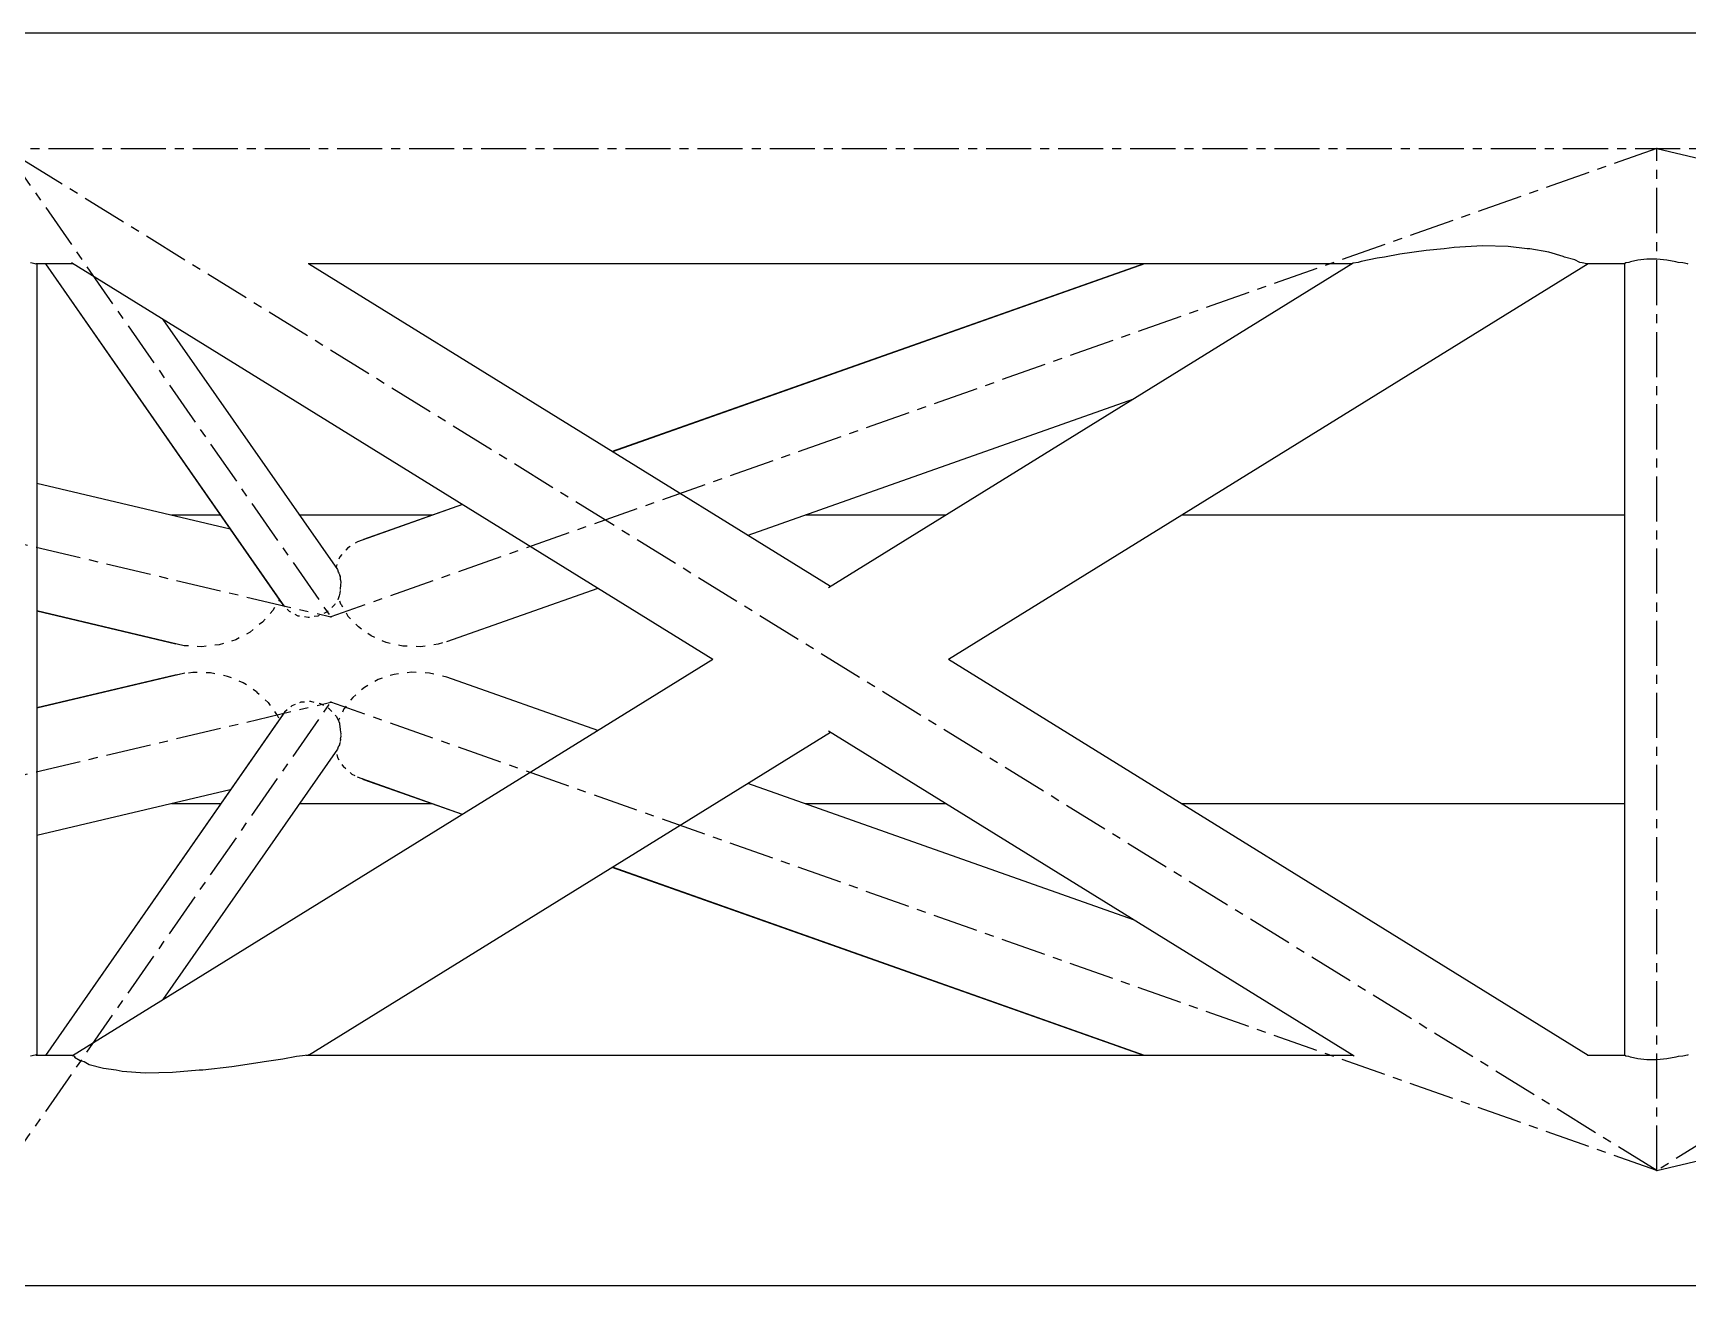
# Model space of a CAD drawing. Header units: millimetres. Extents: x 5143 to 30813, y 232 to 21408.
# Drawn here: x 10972.1 to 11263.5, y 10710 to 10930.6 of the extents above; entities that cross this region are included whole.
import ezdxf

# ---------------------------------------------------------------- set-up
doc = ezdxf.new("R2010")
doc.units = ezdxf.units.MM
doc.header["$LTSCALE"] = 0.25
doc.linetypes.add('CENTER', pattern=[50.8, 31.75, -6.35, 6.35, -6.35])
doc.linetypes.add('XKITLINE00', pattern=[0])

msp = doc.modelspace()

# ---------------------------------------------------------------- linework, layer by layer
at = {"color": 8, "linetype": 'XKITLINE00'}
for p, q in [((11688.53, 10930.57), (10454.1, 10930.57)), ((11208.8, 10890.93), (11205.98, 10890.36)), ((11210.06, 10891.1), (11208.8, 10890.93)), ((11212.77, 10891.66), (11210.06, 10891.1)), ((11217.4, 10892.32), (11212.77, 10891.66)), ((11220.57, 10892.61), (11217.4, 10892.32)), ((11222.36, 10892.83), (11220.57, 10892.61)), ((11227.34, 10893.12), (11222.36, 10892.83)), ((11231.84, 10893.02), (11227.34, 10893.12)), ((11235.17, 10892.61), (11231.84, 10893.02)), ((11235.67, 10892.57), (11235.17, 10892.61)), ((11239.04, 10892.01), (11235.67, 10892.57)), ((11241.54, 10891.25), (11239.04, 10892.01)), ((11241.78, 10891.1), (11241.54, 10891.25)), ((11243.58, 10890.65), (11241.78, 10891.1)), ((10972.45, 10889.95), (10971.64, 10890.1)), ((10972.59, 10889.87), (10972.45, 10889.95)), ((10979.1, 10889.97), (10972.59, 10889.97)), ((10972.73, 10889.96), (10972.59, 10889.87)), ((10972.73, 10889.97), (10972.73, 10750.57)), ((10972.73, 10889.96), (10972.73, 10750.59)), ((10974.23, 10889.97), (11016.07, 10829.92)), ((10974.25, 10889.97), (11016.37, 10829.52)), ((11091.78, 10820.27), (10978.84, 10890.14)), ((11204.46, 10889.97), (11020.49, 10889.97)), ((11112.53, 10833.11), (11020.59, 10889.97)), ((11167.71, 10889.97), (11074.07, 10856.89)), ((11167.79, 10889.97), (11074.1, 10856.87)), ((11204.56, 10890.04), (11112.16, 10832.88)), ((11245.95, 10889.97), (11133.27, 10820.27)), ((11205.45, 10890.18), (11204.56, 10890.04)), ((11205.98, 10890.36), (11205.45, 10890.18)), ((11244.48, 10890.18), (11243.58, 10890.65)), ((11244.9, 10890.14), (11244.48, 10890.18)), ((11245.73, 10889.93), (11244.9, 10890.14)), ((11252.32, 10889.97), (11245.55, 10889.97)), ((11245.91, 10889.97), (11245.68, 10889.87)), ((11245.73, 10889.93), (11245.68, 10889.87)), ((11252.6, 10890.1), (11252.32, 10889.96)), ((11252.32, 10890.06), (11252.32, 10750.49)), ((11252.32, 10889.96), (11252.32, 10750.59)), ((11253.11, 10890.18), (11252.6, 10890.1)), ((11253.41, 10890.32), (11253.11, 10890.18)), ((11254.67, 10890.6), (11253.41, 10890.32)), ((11256.26, 10890.75), (11254.67, 10890.6)), ((11258.02, 10890.74), (11256.26, 10890.75)), ((11259.78, 10890.59), (11258.02, 10890.74)), ((11261.37, 10890.31), (11259.78, 10890.59)), ((11261.77, 10890.18), (11261.37, 10890.31)), ((11262.63, 10890.1), (11261.77, 10890.18)), ((11263.44, 10889.95), (11262.63, 10890.1)), ((11263.57, 10889.87), (11263.44, 10889.95)), ((10994.95, 10880.17), (11025.66, 10836.1)), ((11165.89, 10866.12), (11097.96, 10842.12)), ((11006.8, 10843.22), (10972.73, 10851.29)), ((11047.7, 10847.54), (11029.22, 10841.02)), ((11047.67, 10847.56), (11030.25, 10841.41)), ((11005.09, 10845.67), (10996.43, 10845.67)), ((11042.32, 10845.67), (11018.99, 10845.67)), ((11132.84, 10845.67), (11108.03, 10845.67)), ((11252.32, 10845.67), (11174.33, 10845.67)), ((11026.11, 10838.38), (11025.94, 10837.93)), ((11026.46, 10838.76), (11026.11, 10838.38)), ((11027.21, 10839.6), (11027.16, 10839.53)), ((11027.44, 10839.89), (11027.21, 10839.6)), ((11027.89, 10840.18), (11027.44, 10839.89)), ((11029.22, 10841.02), (11028.78, 10840.74)), ((11025.39, 10836.57), (11025.38, 10836.5)), ((11025.48, 10836.76), (11025.39, 10836.57)), ((11025.59, 10837.03), (11025.48, 10836.76)), ((11025.66, 10836.1), (11025.82, 10835.69)), ((11025.83, 10835.67), (11025.94, 10835.46)), ((11025.94, 10835.46), (11026.05, 10835.27)), ((11026.05, 10835.27), (11026.08, 10835.07)), ((11026.06, 10835.08), (11026.14, 10834.91)), ((11026.14, 10834.91), (11026.17, 10834.33)), ((11026.24, 10833.37), (11026.15, 10832.69)), ((11026.16, 10832.67), (11026.16, 10832.61)), ((11026.19, 10834.31), (11026.27, 10833.77)), ((11026.22, 10833.57), (11026.24, 10833.37)), ((11026.27, 10833.77), (11026.24, 10833.55)), ((11071.55, 10832.79), (11044.88, 10823.36)), ((11015.47, 10830.77), (11015.29, 10830.52)), ((11016.07, 10829.92), (11016.15, 10829.83)), ((11025.17, 10829.88), (11024.69, 10829.44)), ((11025.2, 10829.94), (11025.17, 10829.88)), ((11025.29, 10830.08), (11025.2, 10829.94)), ((11025.99, 10831.48), (11025.75, 10830.81)), ((11025.75, 10830.81), (11025.75, 10830.81)), ((11025.76, 10830.79), (11025.75, 10830.76)), ((11026.03, 10831.73), (11025.99, 10831.48)), ((11026.02, 10830.63), (11026.23, 10830.07)), ((11026.11, 10831.97), (11026.04, 10831.71)), ((11026.15, 10832.42), (11026.11, 10831.97)), ((11026.23, 10830.07), (11026.33, 10829.94)), ((11026.33, 10829.94), (11026.56, 10829.54)), ((10998.66, 10822.71), (10972.73, 10828.84)), ((10997.23, 10822.98), (10972.73, 10828.78)), ((11012.48, 10826.85), (11011.88, 10826.42)), ((11012.93, 10827.36), (11012.48, 10826.85)), ((11014.29, 10828.88), (11013.84, 10828.37)), ((11014.59, 10829.43), (11014.29, 10828.88)), ((11016.81, 10829.15), (11017.25, 10828.71)), ((11017.45, 10828.6), (11017.25, 10828.71)), ((11018.77, 10827.93), (11018.21, 10828.21)), ((11019, 10827.89), (11018.77, 10827.93)), ((11020.49, 10827.66), (11019.86, 10827.76)), ((11020.73, 10827.69), (11020.49, 10827.66)), ((11022.24, 10827.92), (11021.6, 10827.82)), ((11022.46, 10828.02), (11022.24, 10827.92)), ((11023.86, 10828.68), (11023.26, 10828.4)), ((11024.03, 10828.85), (11023.86, 10828.68)), ((11027.19, 10828.47), (11027.51, 10827.92)), ((11027.51, 10827.92), (11027.98, 10827.45)), ((11008.39, 10824.08), (11007.75, 10823.74)), ((11010.29, 10825.11), (11009.65, 10824.76)), ((11010.81, 10825.55), (11010.29, 10825.11)), ((11028.91, 10826.51), (11029.29, 10826.13)), ((11029.29, 10826.13), (11029.37, 10826.03)), ((11029.93, 10825.63), (11029.37, 10826.03)), ((11031.59, 10824.43), (11031.03, 10824.83)), ((11032.25, 10824.14), (11031.59, 10824.43)), ((10999.44, 10822.66), (10998.66, 10822.71)), ((11001.79, 10822.51), (11000.99, 10822.56)), ((11002.56, 10822.6), (11001.79, 10822.51)), ((11004.87, 10822.87), (11004.09, 10822.78)), ((11005.59, 10823.09), (11004.87, 10822.87)), ((11007.75, 10823.74), (11007.02, 10823.52)), ((11034.24, 10823.28), (11033.57, 10823.57)), ((11034.98, 10823.12), (11034.24, 10823.28)), ((11037.2, 10822.64), (11036.45, 10822.8)), ((11037.98, 10822.61), (11037.2, 10822.64)), ((11040.32, 10822.53), (11039.53, 10822.56)), ((11041.1, 10822.64), (11040.32, 10822.53)), ((11043.43, 10822.97), (11042.65, 10822.86)), ((11044.17, 10823.21), (11043.43, 10822.97)), ((11091.78, 10820.27), (10979.01, 10750.51)), ((11000.21, 10818.01), (10999.44, 10817.89)), ((11000.99, 10817.99), (11000.21, 10818.01)), ((11038.74, 10818.03), (11037.98, 10817.94)), ((11039.53, 10817.99), (11038.74, 10818.03)), ((11245.95, 10750.57), (11133.27, 10820.27)), ((10998.79, 10817.87), (10972.73, 10811.7)), ((10997.12, 10817.54), (10972.73, 10811.77)), ((10997.86, 10817.65), (10997.12, 10817.54)), ((11003.33, 10817.93), (11002.56, 10817.95)), ((11004.09, 10817.77), (11003.33, 10817.93)), ((11006.34, 10817.31), (11005.59, 10817.46)), ((11007.02, 10817.03), (11006.34, 10817.31)), ((11009.07, 10816.18), (11008.39, 10816.46)), ((11009.65, 10815.79), (11009.07, 10816.18)), ((11030.41, 10815.37), (11029.93, 10814.92)), ((11031.03, 10815.72), (11030.41, 10815.37)), ((11032.86, 10816.75), (11032.25, 10816.41)), ((11033.57, 10816.98), (11032.86, 10816.75)), ((11035.68, 10817.65), (11034.98, 10817.43)), ((11036.45, 10817.75), (11035.68, 10817.65)), ((11041.88, 10817.87), (11041.1, 10817.91)), ((11042.65, 10817.69), (11041.88, 10817.87)), ((11044.94, 10817.16), (11044.17, 10817.34)), ((11071.55, 10807.76), (11044.94, 10817.16)), ((11011.39, 10814.61), (11010.81, 10815)), ((11011.39, 10814.61), (11011.56, 10814.42)), ((11011.88, 10814.13), (11011.56, 10814.42)), ((11013.45, 10812.72), (11012.93, 10813.19)), ((11013.45, 10812.72), (11013.84, 10812.18)), ((11018.21, 10812.34), (11017.63, 10812.1)), ((11019.22, 10812.75), (11019, 10812.66)), ((11019.86, 10812.79), (11019.22, 10812.75)), ((11020.97, 10812.88), (11020.73, 10812.86)), ((11021.6, 10812.73), (11020.97, 10812.88)), ((11022.7, 10812.48), (11022.46, 10812.53)), ((11023.26, 10812.15), (11022.7, 10812.48)), ((11028.37, 10813.61), (11027.98, 10813.1)), ((11028.91, 10814.04), (11028.37, 10813.61)), ((11016.1, 10810.67), (10974.23, 10750.57)), ((11016.35, 10810.99), (10974.25, 10750.57)), ((11014.59, 10811.12), (11014.95, 10810.61)), ((11014.95, 10810.61), (11014.98, 10810.58)), ((11014.98, 10810.58), (11015.29, 10810.03)), ((11016.81, 10811.4), (11016.35, 10810.99)), ((11017.63, 10812.1), (11017.45, 10811.95)), ((11024.24, 10811.58), (11024.03, 10811.7)), ((11024.24, 10811.58), (11024.69, 10811.11)), ((11025.29, 10810.47), (11025.46, 10810.3)), ((11025.46, 10810.3), (11025.75, 10809.74)), ((11025.75, 10809.79), (11026.01, 10809.09)), ((11026.02, 10809.92), (11025.84, 10809.6)), ((11026.8, 10811.57), (11026.56, 10811.01)), ((11027.19, 10812.08), (11026.8, 10811.57)), ((11112.53, 10807.44), (11020.59, 10750.57)), ((11026.01, 10809.09), (11026.04, 10808.84)), ((11026.03, 10808.82), (11026.1, 10808.56)), ((11026.1, 10808.56), (11026.15, 10807.87)), ((11026.16, 10807.88), (11026.25, 10807.2)), ((11026.25, 10806.76), (11026.18, 10806.23)), ((11026.22, 10806.98), (11026.25, 10806.76)), ((11026.25, 10807.2), (11026.24, 10807)), ((11204.72, 10750.41), (11112.16, 10807.67)), ((11025.67, 10804.47), (10994.95, 10760.38)), ((11025.59, 10803.52), (11025.68, 10803.04)), ((11025.83, 10804.88), (11025.67, 10804.47)), ((11025.92, 10805.06), (11025.82, 10804.86)), ((11026.03, 10805.26), (11025.92, 10805.06)), ((11026.06, 10805.46), (11026.03, 10805.26)), ((11026.15, 10805.65), (11026.08, 10805.48)), ((11026.19, 10806.24), (11026.16, 10805.81)), ((11025.68, 10803.04), (11025.94, 10802.62)), ((11026.46, 10801.79), (11026.73, 10801.36)), ((11027.16, 10801.02), (11026.73, 10801.36)), ((11028.26, 10800.05), (11027.89, 10800.37)), ((11028.78, 10799.81), (11028.26, 10800.05)), ((11047.7, 10793.01), (11029.18, 10799.55)), ((11030.35, 10799.1), (11030.05, 10799.24)), ((11047.67, 10792.99), (11030.35, 10799.1)), ((11165.89, 10774.43), (11097.96, 10798.43)), ((11006.8, 10797.33), (10972.73, 10789.26)), ((11005.09, 10794.87), (10996.43, 10794.87)), ((11042.32, 10794.87), (11018.99, 10794.87)), ((11132.84, 10794.87), (11108.03, 10794.87)), ((11252.32, 10794.87), (11174.33, 10794.87)), ((11167.71, 10750.57), (11074.07, 10783.66)), ((11167.79, 10750.57), (11074.1, 10783.68)), ((10972.45, 10750.6), (10971.64, 10750.45)), ((10972.59, 10750.67), (10972.45, 10750.6)), ((10972.73, 10750.59), (10972.59, 10750.67)), ((10979.1, 10750.57), (10972.59, 10750.57)), ((10979.42, 10750.36), (10979.01, 10750.51)), ((10979.42, 10750.36), (10979.38, 10750.19)), ((10980.35, 10749.62), (10979.38, 10750.19)), ((10981.05, 10749.44), (10980.35, 10749.62)), ((10981.97, 10748.89), (10981.05, 10749.44)), ((10984.46, 10748.23), (10981.97, 10748.89)), ((10986.7, 10747.94), (10984.46, 10748.23)), ((11007.09, 10748.53), (11001.94, 10747.98)), ((11012.05, 10749.3), (11007.09, 10748.53)), ((11012.77, 10749.44), (11012.05, 10749.3)), ((11016.03, 10749.9), (11012.77, 10749.44)), ((11018.45, 10750.36), (11016.03, 10749.9)), ((11019.01, 10750.41), (11018.45, 10750.36)), ((11020.53, 10750.62), (11019.01, 10750.41)), ((11204.46, 10750.57), (11020.19, 10750.57)), ((11020.65, 10750.67), (11020.53, 10750.62)), ((11020.65, 10750.67), (11020.55, 10750.57)), ((11252.32, 10750.57), (11245.84, 10750.57)), ((11252.6, 10750.44), (11252.32, 10750.59)), ((11253.11, 10750.36), (11252.6, 10750.44)), ((11253.41, 10750.23), (11253.11, 10750.36)), ((11254.67, 10749.95), (11253.41, 10750.23)), ((11256.26, 10749.8), (11254.67, 10749.95)), ((11258.02, 10749.81), (11256.26, 10749.8)), ((11259.78, 10749.96), (11258.02, 10749.81)), ((11261.37, 10750.24), (11259.78, 10749.96)), ((11261.77, 10750.36), (11261.37, 10750.24)), ((11262.63, 10750.45), (11261.77, 10750.36)), ((11263.44, 10750.6), (11262.63, 10750.45)), ((11263.57, 10750.67), (11263.44, 10750.6)), ((10987.76, 10747.72), (10986.7, 10747.94)), ((10991.81, 10747.43), (10987.76, 10747.72)), ((10996.63, 10747.53), (10991.81, 10747.43)), ((11001.3, 10747.94), (10996.63, 10747.53)), ((11001.94, 10747.98), (11001.3, 10747.94)), ((11688.53, 10709.97), (10454.1, 10709.97))]:
    msp.add_line(p, q, dxfattribs=at)
at = {"color": 8, "linetype": 'CENTER'}
for p, q in [((10454.1, 10910.27), (11840, 10910.27)), ((10676.04, 10910.27), (11024.51, 10827.77)), ((11258.02, 10730.27), (10967.03, 10910.27)), ((10967.03, 10910.27), (11024.51, 10827.77)), ((11258.02, 10910.27), (11024.51, 10827.77)), ((11258.02, 10910.27), (11606.49, 10827.77)), ((11549.01, 10910.27), (11258.02, 10730.27)), ((11258.02, 10730.27), (11258.02, 10910.27)), ((10676.04, 10730.27), (11024.51, 10812.77)), ((10967.03, 10730.27), (11024.51, 10812.77)), ((11258.02, 10730.27), (11024.51, 10812.77)), ((11258.02, 10730.27), (11606.49, 10812.77))]:
    msp.add_line(p, q, dxfattribs=at)
at = {"color": 8, "linetype": 'XKITLINE00'}
for centre in [(11258.02, 10910.27), (11258.02, 10910.27), (11258.02, 10910.27), (11024.51, 10827.77), (11024.51, 10827.77), (11024.51, 10827.77), (11024.51, 10812.77), (11024.51, 10812.77), (11024.51, 10812.77), (11258.02, 10730.27), (11258.02, 10730.27), (11258.02, 10730.27), (11258.02, 10730.27), (11258.02, 10730.27)]:
    msp.add_circle(centre, 0.05, dxfattribs=at)

doc.saveas('drawing.dxf')
